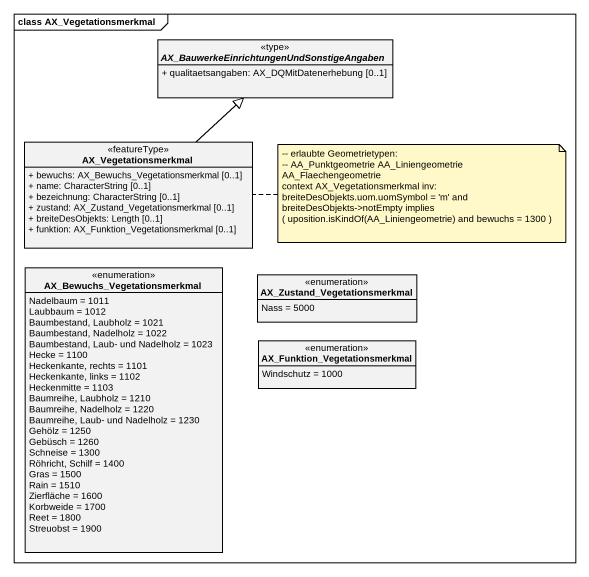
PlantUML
@startuml
mainframe class AX_Vegetationsmerkmal
hide circle
hide empty members
skinparam classAttributeIconSize 0
abstract class "AX_BauwerkeEinrichtungenUndSonstigeAngaben" as AX_BauwerkeEinrichtungenUndS <<type>> {
  + qualitaetsangaben: AX_DQMitDatenerhebung [0..1]
}
class AX_Vegetationsmerkmal <<featureType>> {
  + bewuchs: AX_Bewuchs_Vegetationsmerkmal [0..1]
  + name: CharacterString [0..1]
  + bezeichnung: CharacterString [0..1]
  + zustand: AX_Zustand_Vegetationsmerkmal [0..1]
  + breiteDesObjekts: Length [0..1]
  + funktion: AX_Funktion_Vegetationsmerkmal [0..1]
}
enum "AX_Bewuchs_Vegetationsmerkmal" as AX_Bewuchs {
  Nadelbaum = 1011
  Laubbaum = 1012
  Baumbestand, Laubholz = 1021
  Baumbestand, Nadelholz = 1022
  Baumbestand, Laub- und Nadelholz = 1023
  Hecke = 1100
  Heckenkante, rechts = 1101
  Heckenkante, links = 1102
  Heckenmitte = 1103
  Baumreihe, Laubholz = 1210
  Baumreihe, Nadelholz = 1220
  Baumreihe, Laub- und Nadelholz = 1230
  Gehölz = 1250
  Gebüsch = 1260
  Schneise = 1300
  Röhricht, Schilf = 1400
  Gras = 1500
  Rain = 1510
  Zierfläche = 1600
  Korbweide = 1700
  Reet = 1800
  Streuobst = 1900
}
enum "AX_Zustand_Vegetationsmerkmal" as AX_Zustand {
  Nass = 5000
}
enum "AX_Funktion_Vegetationsmerkmal" as AX_Funktion {
  Windschutz = 1000
}
AX_Vegetationsmerkmal -up-|> AX_BauwerkeEinrichtungenUndS
note right of AX_Vegetationsmerkmal
  ~-- erlaubte Geometrietypen:
  ~-- AA_Punktgeometrie AA_Liniengeometrie AA_Flaechengeometrie
  context AX_Vegetationsmerkmal inv:
  breiteDesObjekts.uom.uomSymbol = 'm' and
  breiteDesObjekts->notEmpty implies
  ( uposition.isKindOf(AA_Liniengeometrie) and bewuchs = 1300 )
end note
@enduml
